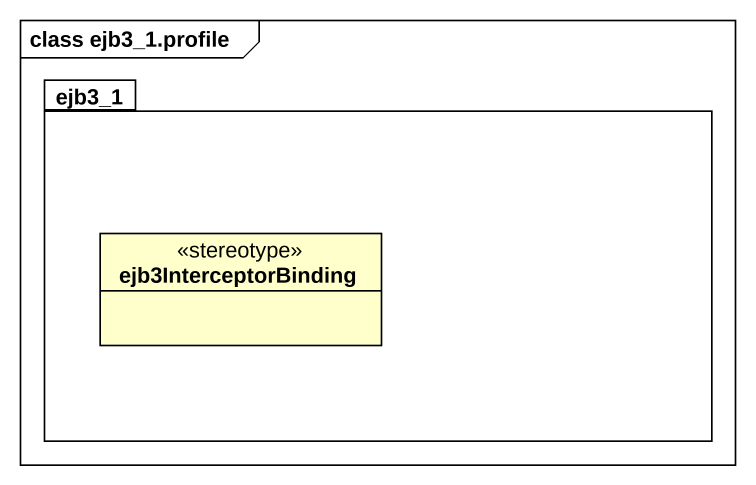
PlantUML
@startuml
mainframe class ejb3_1.profile
hide circle
hide empty members
package ejb3_1 {
  class ejb3InterceptorBinding <<stereotype>>
}
@enduml
